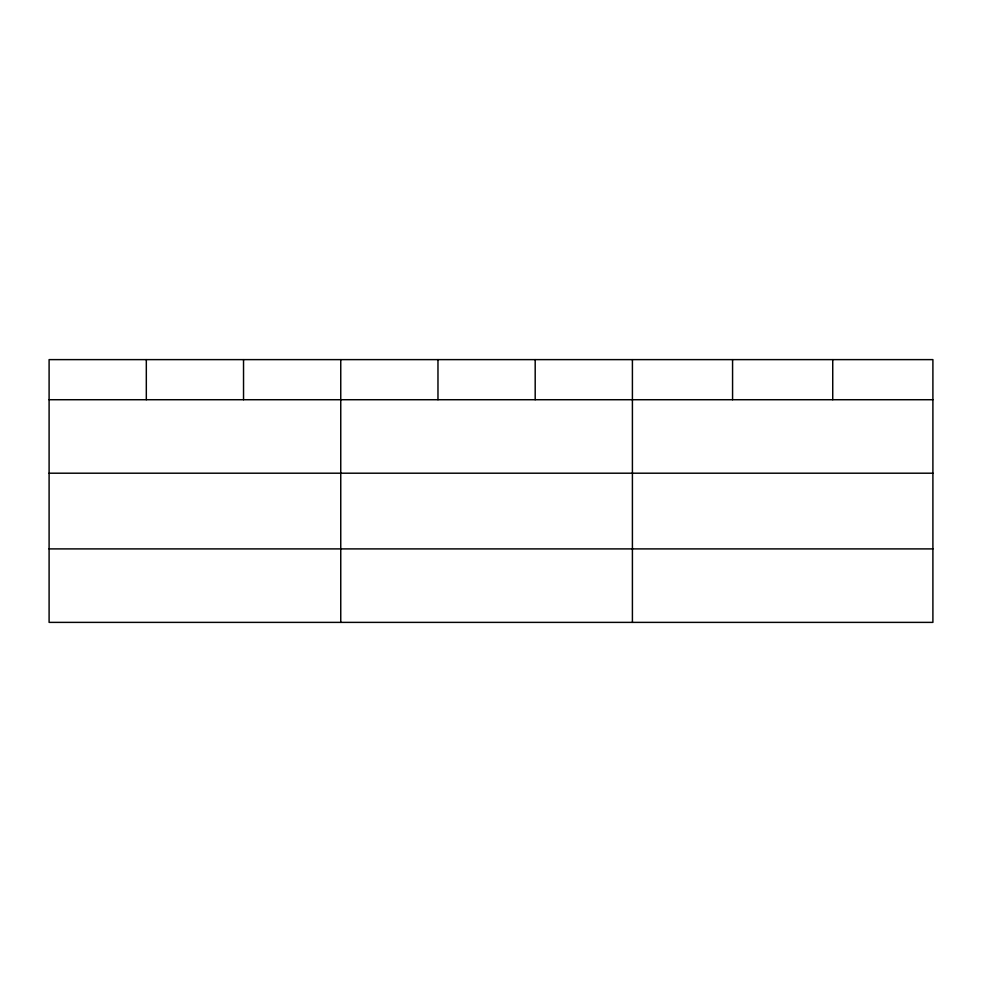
<?xml version="1.0" encoding="UTF-8"?>
<svg xmlns="http://www.w3.org/2000/svg" width="982" height="982" viewBox="0 0 982 982"><rect width="100%" height="100%" fill="white"/><g stroke="black" fill="none" stroke-linecap="round" stroke-linejoin="round"><path stroke-width="1.47" d="M932.9 473.201L932.9 359.621L49.1 359.621L49.1 622.379L932.9 622.379L932.9 473.201L49.1 473.201M49.1 399.723L932.9 399.723M49.1 548.901L932.9 548.901M832.736 359.621L832.736 399.723M732.572 359.621L732.572 399.723M632.408 359.621L632.408 622.379M535.19 359.621L535.19 399.723M437.972 359.621L437.972 399.723M340.754 359.621L340.754 622.379M243.536 359.621L243.536 399.723M146.318 359.621L146.318 399.723"/></g></svg>
